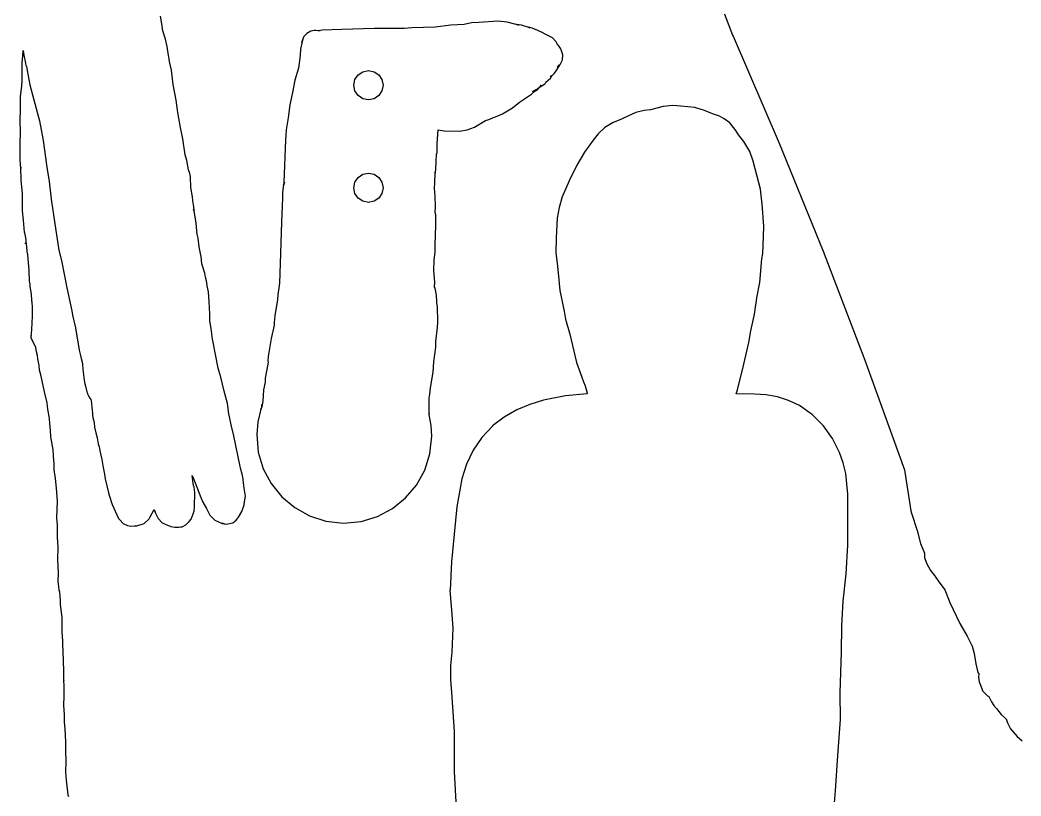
# Model space of a CAD drawing. Extents: x -2300 to 2026, y -6513 to 1502.
# Drawn here: x -1696.6 to -1560, y -3713.9 to -3608 of the extents above; entities that cross this region are included whole.
import ezdxf

# ---------------------------------------------------------------- set-up
doc = ezdxf.new("R2010")
doc.units = 0

msp = doc.modelspace()

# ---------------------------------------------------------------- linework, layer by layer
at = {"layer": 'Layer 1'}
for p, q in [((-1600.780534, -3606.435099), (-1599.376934, -3610.011619)), ((-1677.262034, -3608.474024), (-1677.456994, -3607.427943)), ((-1677.139564, -3609.434564), (-1677.262034, -3608.474024)), ((-1637.84284, -3608.638791), (-1639.96521, -3608.928773)), ((-1636.01235, -3608.560263), (-1637.84284, -3608.638791)), ((-1635.013075, -3608.345422), (-1636.01235, -3608.560263)), ((-1633.997075, -3608.284885), (-1635.013075, -3608.345422)), ((-1631.420045, -3608.098831), (-1633.997075, -3608.284885)), ((-1630.130578, -3608.224164), (-1631.420045, -3608.098831)), ((-1628.906515, -3608.55095), (-1630.130578, -3608.224164)), ((-1628.85, -3608.57), (-1628.906515, -3608.55095)), ((-1628.842126, -3608.569835), (-1628.85, -3608.57)), ((-1628.85, -3608.57), (-1628.85, -3608.57)), ((-1628.85, -3608.57), (-1628.85, -3608.57)), ((-1628.847989, -3608.570745), (-1628.84, -3608.57)), ((-1628.184839, -3608.665359), (-1628.847989, -3608.570745)), ((-1628.76, -3608.62), (-1628.842126, -3608.569835)), ((-1628.84, -3608.57), (-1628.608041, -3608.653899)), ((-1628.759779, -3608.620165), (-1628.76, -3608.62)), ((-1628.608041, -3608.653899), (-1628.759779, -3608.620165)), ((-1627.066189, -3608.99958), (-1628.184839, -3608.665359)), ((-1676.774207, -3610.553004), (-1677.139564, -3609.434564)), ((-1657.48, -3609.77), (-1657.878884, -3610.213917)), ((-1656.947722, -3609.46064), (-1657.480803, -3609.772424)), ((-1657.480803, -3609.772424), (-1657.48, -3609.77)), ((-1656.71182, -3609.430795), (-1656.947722, -3609.46064)), ((-1656.481951, -3609.40095), (-1656.71182, -3609.430795)), ((-1656.254622, -3609.3946), (-1656.481951, -3609.40095)), ((-1655.916168, -3609.4073), (-1656.254622, -3609.3946)), ((-1655.67, -3609.42), (-1655.916168, -3609.4073)), ((-1655.393115, -3609.358244), (-1655.705746, -3609.403831)), ((-1655.705746, -3609.403831), (-1655.662777, -3609.41497)), ((-1655.67494, -3609.4144), (-1655.66, -3609.42)), ((-1655.67, -3609.42), (-1655.67494, -3609.4144)), ((-1655.668467, -3609.424233), (-1655.67, -3609.42)), ((-1655.66, -3609.42), (-1655.67, -3609.42)), ((-1655.66, -3609.42), (-1655.668467, -3609.424233)), ((-1655.662777, -3609.41497), (-1655.643727, -3609.41497)), ((-1655.643727, -3609.41497), (-1655.66, -3609.42)), ((-1655.66, -3609.42), (-1655.66, -3609.42)), ((-1652.695005, -3609.224894), (-1655.393115, -3609.358244)), ((-1648.231395, -3609.088369), (-1652.695005, -3609.224894)), ((-1644.170585, -3609.094718), (-1648.231395, -3609.088369)), ((-1643.17893, -3609.038839), (-1644.170585, -3609.094718)), ((-1639.96521, -3608.928773), (-1643.17893, -3609.038839)), ((-1626.736837, -3609.068372), (-1627.26124, -3608.926026)), ((-1627.26124, -3608.926026), (-1627.066189, -3608.99958)), ((-1626.730487, -3609.072605), (-1626.736837, -3609.068372)), ((-1626.195184, -3609.289563), (-1626.730487, -3609.072605)), ((-1626.071783, -3609.332954), (-1626.195184, -3609.289563)), ((-1625.866044, -3609.434342), (-1626.071783, -3609.332954)), ((-1625.552355, -3609.565998), (-1625.866044, -3609.434342)), ((-1624.793744, -3609.957157), (-1625.552355, -3609.565998)), ((-1623.978195, -3610.381547), (-1624.793744, -3609.957157)), ((-1599.376934, -3610.011619), (-1599.328103, -3610.132692)), ((-1676.553566, -3611.552914), (-1676.774207, -3610.553004)), ((-1658.081132, -3610.691806), (-1658.363256, -3611.939418)), ((-1658.179054, -3611.073228), (-1658.081132, -3610.691806)), ((-1658.174265, -3611.085716), (-1658.179054, -3611.073228)), ((-1658.081132, -3610.691806), (-1658.174265, -3611.085716)), ((-1658.072665, -3610.661326), (-1658.081132, -3610.691806)), ((-1657.878884, -3610.213917), (-1658.072665, -3610.661326)), ((-1658.059797, -3610.586009), (-1658.05, -3610.59)), ((-1658.052117, -3610.59), (-1658.059797, -3610.586009)), ((-1658.053447, -3610.566959), (-1658.049214, -3610.556376)), ((-1658.05133, -3610.560609), (-1658.053447, -3610.566959)), ((-1658.053447, -3610.566959), (-1658.053447, -3610.566959)), ((-1658.045767, -3610.57095), (-1658.052117, -3610.59)), ((-1658.049214, -3610.556376), (-1658.05133, -3610.560609)), ((-1658.05, -3610.59), (-1658.045767, -3610.57095)), ((-1623.456015, -3610.910739), (-1623.978195, -3610.381547)), ((-1623.295149, -3611.277529), (-1623.456015, -3610.910739)), ((-1623.278216, -3611.326213), (-1623.295149, -3611.277529)), ((-1623.15418, -3611.446651), (-1623.278216, -3611.326213)), ((-1599.328103, -3610.132692), (-1593.052055, -3624.756488)), ((-1696.236029, -3612.891197), (-1696.200384, -3612.102106)), ((-1696.200384, -3612.102106), (-1696.110469, -3612.739856)), ((-1696.110469, -3612.739856), (-1695.893935, -3613.843696)), ((-1676.345308, -3612.789044), (-1676.553566, -3611.552914)), ((-1658.363256, -3611.939418), (-1658.382968, -3612.779676)), ((-1622.81652, -3611.898298), (-1623.15418, -3611.446651)), ((-1622.557917, -3612.700141), (-1622.81652, -3611.898298)), ((-1622.610092, -3613.367895), (-1622.557917, -3612.700141)), ((-1696.340338, -3616.190226), (-1696.325945, -3613.770246)), ((-1696.325945, -3613.770246), (-1696.236029, -3612.891197)), ((-1695.893935, -3613.843696), (-1695.871202, -3613.949529)), ((-1695.871202, -3613.949529), (-1695.823132, -3614.125847)), ((-1695.823132, -3614.125847), (-1695.74253, -3614.313383)), ((-1676.337053, -3612.966632), (-1676.345308, -3612.789044)), ((-1676.213546, -3613.592105), (-1676.337053, -3612.966632)), ((-1675.964987, -3614.815745), (-1676.213546, -3613.592105)), ((-1658.382968, -3612.779676), (-1658.639296, -3614.526346)), ((-1623.57476, -3615.016402), (-1622.941244, -3614.101793)), ((-1622.988635, -3614.065372), (-1623.347197, -3614.432189)), ((-1623.300631, -3614.382236), (-1622.988635, -3614.065372)), ((-1622.941244, -3614.101793), (-1622.892773, -3613.982837)), ((-1622.892773, -3613.982837), (-1622.854038, -3613.942621)), ((-1622.854038, -3613.942621), (-1622.610092, -3613.367895)), ((-1695.74253, -3614.313383), (-1695.547713, -3615.321123)), ((-1695.547713, -3615.321123), (-1695.284146, -3616.796433)), ((-1675.722629, -3616.741055), (-1675.964987, -3614.815745)), ((-1658.639296, -3614.526346), (-1659.101363, -3616.146436)), ((-1650.920654, -3616.073066), (-1650.492127, -3615.437045)), ((-1650.492127, -3615.437045), (-1649.85647, -3615.008152)), ((-1649.85647, -3615.008152), (-1649.07796, -3614.85086)), ((-1649.07796, -3614.85086), (-1648.299258, -3615.008151)), ((-1648.299258, -3615.008151), (-1647.663393, -3615.437043)), ((-1647.663393, -3615.437043), (-1647.234695, -3616.073063)), ((-1624.034287, -3615.568215), (-1623.912367, -3615.446719)), ((-1623.912367, -3615.446719), (-1623.744939, -3615.250928)), ((-1623.744939, -3615.250928), (-1623.57476, -3615.016402)), ((-1623.347197, -3614.432189), (-1623.300631, -3614.382236)), ((-1623.347197, -3614.432189), (-1623.347197, -3614.432189)), ((-1696.374437, -3616.961325), (-1696.340338, -3616.190226)), ((-1695.284146, -3616.796433), (-1695.086746, -3617.485829)), ((-1675.320591, -3618.904915), (-1675.722629, -3616.741055)), ((-1659.101363, -3616.146436), (-1659.426905, -3617.865166)), ((-1651.07778, -3616.85174), (-1650.920654, -3616.073066)), ((-1650.920595, -3617.630097), (-1651.07778, -3616.85174)), ((-1647.0775, -3616.85174), (-1647.234725, -3617.630183)), ((-1647.234695, -3616.073063), (-1647.0775, -3616.85174)), ((-1625.589374, -3616.996522), (-1625.500475, -3616.830999)), ((-1625.556165, -3617.007967), (-1624.983106, -3616.63607)), ((-1625.500475, -3616.830999), (-1625.553815, -3616.984669)), ((-1624.983106, -3616.63607), (-1624.850259, -3616.454037)), ((-1624.850259, -3616.454037), (-1624.256536, -3615.876189)), ((-1624.284031, -3615.665779), (-1624.28, -3615.67)), ((-1624.280635, -3615.672328), (-1624.284031, -3615.665779)), ((-1624.274285, -3615.668095), (-1624.280635, -3615.672328)), ((-1624.28, -3615.67), (-1624.27365, -3615.667883)), ((-1624.253118, -3615.657511), (-1624.274285, -3615.668095)), ((-1624.27365, -3615.667883), (-1624.086114, -3615.540248)), ((-1624.256536, -3615.876189), (-1624.034287, -3615.568215)), ((-1624.086114, -3615.540248), (-1624.253118, -3615.657511)), ((-1696.546521, -3618.412935), (-1696.374437, -3616.961325)), ((-1695.086746, -3617.485829), (-1694.246495, -3620.701669)), ((-1659.426905, -3617.865166), (-1659.816582, -3619.531186)), ((-1650.491968, -3618.265618), (-1650.920595, -3617.630097)), ((-1647.234725, -3617.630183), (-1647.663472, -3618.265695)), ((-1628.461399, -3619.18318), (-1626.835169, -3618.06495)), ((-1626.835169, -3618.06495), (-1626.342622, -3617.624685)), ((-1626.700337, -3617.707235), (-1625.760752, -3617.18696)), ((-1626.190323, -3617.521365), (-1626.700337, -3617.707235)), ((-1626.342622, -3617.624685), (-1626.283144, -3617.601402)), ((-1626.32576, -3617.60104), (-1626.304593, -3617.58199)), ((-1626.325337, -3617.60104), (-1626.32576, -3617.60104)), ((-1626.238554, -3617.54008), (-1626.325337, -3617.60104)), ((-1626.304593, -3617.58199), (-1626.238554, -3617.54008)), ((-1626.283144, -3617.601402), (-1625.951463, -3617.389524)), ((-1625.76181, -3617.188018), (-1626.190323, -3617.521365)), ((-1625.951463, -3617.389524), (-1625.76181, -3617.188018)), ((-1625.827521, -3617.178993), (-1625.629613, -3617.0503)), ((-1625.64189, -3617.06427), (-1625.827521, -3617.178993)), ((-1625.760752, -3617.18696), (-1625.76, -3617.19)), ((-1625.76, -3617.19), (-1625.730155, -3617.158038)), ((-1625.74033, -3617.16582), (-1625.648255, -3617.077343)), ((-1625.731863, -3617.157353), (-1625.74033, -3617.16582)), ((-1625.676407, -3617.098933), (-1625.731863, -3617.157353)), ((-1625.730155, -3617.158038), (-1625.675757, -3617.095385)), ((-1625.66794, -3617.08835), (-1625.676407, -3617.098933)), ((-1625.675757, -3617.095385), (-1625.665174, -3617.089035)), ((-1625.667305, -3617.087927), (-1625.66794, -3617.08835)), ((-1625.648255, -3617.077343), (-1625.667305, -3617.087927)), ((-1625.665174, -3617.089035), (-1625.64189, -3617.06427)), ((-1625.629613, -3617.0503), (-1625.623263, -3617.04395)), ((-1625.623263, -3617.04395), (-1625.596805, -3617.03125)), ((-1625.553815, -3616.984669), (-1625.610541, -3617.017689)), ((-1625.610541, -3617.017689), (-1625.589374, -3616.996522)), ((-1625.596805, -3617.03125), (-1625.554049, -3617.003734)), ((-1625.554049, -3617.003734), (-1625.556165, -3617.007967)), ((-1696.546521, -3620.295495), (-1696.546521, -3618.412935)), ((-1675.09631, -3620.595065), (-1675.320591, -3618.904915)), ((-1659.816582, -3619.531186), (-1660.030365, -3621.283996)), ((-1649.856292, -3618.694051), (-1650.491968, -3618.265618)), ((-1649.07796, -3618.85114), (-1649.856292, -3618.694051)), ((-1648.299347, -3618.694079), (-1649.07796, -3618.85114)), ((-1649.07796, -3618.85114), (-1649.07796, -3618.85114)), ((-1647.663472, -3618.265695), (-1648.299347, -3618.694079)), ((-1629.415113, -3619.945501), (-1628.461399, -3619.18318)), ((-1696.611122, -3621.509825), (-1696.546521, -3620.295495)), ((-1694.246495, -3620.701669), (-1693.946776, -3621.732059)), ((-1674.942831, -3621.337801), (-1675.09631, -3620.595065)), ((-1631.727829, -3621.175809), (-1630.769829, -3620.76814)), ((-1630.769829, -3620.76814), (-1629.415113, -3619.945501)), ((-1612.609546, -3620.597221), (-1614.853336, -3621.626131)), ((-1611.447301, -3620.31388), (-1612.609546, -3620.597221)), ((-1610.606046, -3620.215164), (-1611.447301, -3620.31388)), ((-1608.878516, -3619.74336), (-1610.606046, -3620.215164)), ((-1607.532346, -3619.622075), (-1608.878516, -3619.74336)), ((-1606.467816, -3619.704201), (-1607.532346, -3619.622075)), ((-1604.536686, -3619.905707), (-1606.467816, -3619.704201)), ((-1603.204591, -3620.289273), (-1604.536686, -3619.905707)), ((-1602.150786, -3620.754276), (-1603.204591, -3620.289273)), ((-1601.195757, -3621.092064), (-1602.150786, -3620.754276)), ((-1696.571837, -3623.377985), (-1696.611122, -3621.509825)), ((-1693.946776, -3621.732059), (-1693.447054, -3624.390799)), ((-1674.734065, -3622.633201), (-1674.942831, -3621.337801)), ((-1660.030365, -3621.283996), (-1660.309552, -3622.962926)), ((-1634.592731, -3622.580425), (-1633.092651, -3621.660525)), ((-1633.092651, -3621.660525), (-1632.652809, -3621.54432)), ((-1632.652809, -3621.54432), (-1632.115363, -3621.323817)), ((-1632.115363, -3621.323817), (-1632.062261, -3621.266826)), ((-1632.062261, -3621.266826), (-1631.727829, -3621.175809)), ((-1615.695898, -3621.961304), (-1616.807226, -3622.619691)), ((-1614.853336, -3621.626131), (-1615.695898, -3621.961304)), ((-1600.514394, -3621.437896), (-1601.195757, -3621.092064)), ((-1599.779876, -3621.998656), (-1600.514394, -3621.437896)), ((-1598.941027, -3623.017982), (-1599.779876, -3621.998656)), ((-1696.622488, -3624.729265), (-1696.571837, -3623.377985)), ((-1674.415211, -3624.177941), (-1674.734065, -3622.633201)), ((-1660.36014, -3623.684919), (-1660.399933, -3624.341084)), ((-1660.309552, -3622.962926), (-1660.36014, -3623.684919)), ((-1639.69579, -3624.822387), (-1639.569214, -3622.958037)), ((-1639.569214, -3622.958037), (-1639.567097, -3622.943221)), ((-1639.567097, -3622.943221), (-1638.722761, -3623.069797)), ((-1638.722761, -3623.069797), (-1636.656715, -3623.131656)), ((-1636.656715, -3623.131656), (-1635.622769, -3622.957699)), ((-1635.622769, -3622.957699), (-1634.592731, -3622.580425)), ((-1617.726037, -3623.478235), (-1618.432436, -3624.331861)), ((-1616.807226, -3622.619691), (-1617.726037, -3623.478235)), ((-1598.588746, -3623.624246), (-1598.941027, -3623.017982)), ((-1597.846639, -3624.53105), (-1598.588746, -3623.624246)), ((-1696.61, -3625.12), (-1696.622488, -3624.729265)), ((-1693.447054, -3624.390799), (-1692.963376, -3628.024679)), ((-1674.096379, -3626.340111), (-1674.415211, -3624.177941)), ((-1660.399933, -3624.341084), (-1660.642291, -3630.106234)), ((-1639.71865, -3624.968225), (-1639.69579, -3624.822387)), ((-1639.691133, -3625.076598), (-1639.71865, -3624.968225)), ((-1618.432436, -3624.331861), (-1619.605643, -3625.994443)), ((-1597.016746, -3625.916166), (-1597.846639, -3624.53105)), ((-1593.052055, -3624.756488), (-1587.046152, -3639.519305)), ((-1696.61, -3625.18), (-1696.61, -3625.12)), ((-1696.609025, -3625.798962), (-1696.61, -3625.18)), ((-1696.604369, -3627.054142), (-1696.609025, -3625.798962)), ((-1673.854, -3627.129202), (-1674.096379, -3626.340111)), ((-1639.844803, -3627.273908), (-1639.77707, -3626.257908)), ((-1639.77707, -3626.257908), (-1639.70251, -3626.020472)), ((-1639.70251, -3626.020472), (-1639.691133, -3625.076598)), ((-1619.605643, -3625.994443), (-1620.630736, -3627.759581)), ((-1596.579476, -3627.217224), (-1597.016746, -3625.916166)), ((-1696.492758, -3628.202432), (-1696.604369, -3627.054142)), ((-1673.630777, -3628.421632), (-1673.854, -3627.129202)), ((-1639.890734, -3628.406748), (-1639.844803, -3627.273908)), ((-1620.630736, -3627.759581), (-1621.16405, -3628.821511)), ((-1596.326355, -3628.269046), (-1596.579476, -3627.217224)), ((-1696.454996, -3629.834804), (-1696.495298, -3628.037544)), ((-1696.495298, -3628.037544), (-1696.492758, -3628.202432)), ((-1692.963376, -3628.024679), (-1692.661075, -3630.006929)), ((-1673.442669, -3628.885181), (-1673.630777, -3628.421632)), ((-1673.372904, -3629.332008), (-1673.442669, -3628.885181)), ((-1650.492127, -3629.437445), (-1649.85647, -3629.008696)), ((-1649.85647, -3629.008696), (-1649.07796, -3628.85147)), ((-1649.07796, -3628.85147), (-1648.299258, -3629.008665)), ((-1648.299258, -3629.008665), (-1647.663393, -3629.437362)), ((-1640.039959, -3630.176062), (-1639.988947, -3628.850612)), ((-1639.988947, -3628.850612), (-1639.890734, -3628.406748)), ((-1639.988947, -3628.850612), (-1639.984714, -3628.729751)), ((-1639.984714, -3628.729751), (-1639.988947, -3628.850612)), ((-1621.16405, -3628.821511), (-1621.519585, -3629.482967)), ((-1595.595642, -3631.024936), (-1596.326355, -3628.269046)), ((-1696.287547, -3631.686884), (-1696.454996, -3629.834804)), ((-1692.661075, -3630.006929), (-1692.384597, -3632.425429)), ((-1673.368671, -3629.494779), (-1673.372904, -3629.332008)), ((-1673.320601, -3630.697469), (-1673.368671, -3629.494779)), ((-1660.549672, -3630.097343), (-1660.66376, -3630.52004)), ((-1660.66376, -3630.52004), (-1660.640053, -3630.37653)), ((-1660.66376, -3630.52004), (-1660.66376, -3630.52004)), ((-1660.642291, -3630.106234), (-1660.659224, -3630.544383)), ((-1660.640053, -3630.37653), (-1660.549672, -3630.097343)), ((-1651.07778, -3630.85193), (-1650.920654, -3630.073321)), ((-1650.920654, -3630.073321), (-1650.492127, -3629.437445)), ((-1647.663393, -3629.437362), (-1647.234695, -3630.073228)), ((-1647.234695, -3630.073228), (-1647.0775, -3630.85193)), ((-1640.077847, -3630.884085), (-1640.039959, -3630.176062)), ((-1621.519585, -3629.482967), (-1622.629762, -3632.107518)), ((-1696.274636, -3634.015424), (-1696.287547, -3631.686884)), ((-1673.293741, -3630.831665), (-1673.320601, -3630.697469)), ((-1673.064295, -3632.098905), (-1673.293741, -3630.831665)), ((-1660.793632, -3631.540271), (-1660.804216, -3632.244484)), ((-1660.707908, -3630.722182), (-1660.793632, -3631.540271)), ((-1660.659224, -3630.544383), (-1660.707908, -3630.722182)), ((-1650.920595, -3631.630351), (-1651.07778, -3630.85193)), ((-1650.491968, -3632.266017), (-1650.920595, -3631.630351)), ((-1647.234725, -3631.630439), (-1647.663472, -3632.266095)), ((-1647.0775, -3630.85193), (-1647.234725, -3631.630439)), ((-1639.986831, -3631.988985), (-1640.077847, -3630.884085)), ((-1595.339844, -3633.098626), (-1595.595642, -3631.024936)), ((-1692.384597, -3632.425429), (-1691.861126, -3635.779279)), ((-1673.047785, -3632.612407), (-1673.064295, -3632.098905)), ((-1673.034873, -3632.653893), (-1673.047785, -3632.612407)), ((-1672.922732, -3633.450604), (-1673.034873, -3632.653893)), ((-1660.804216, -3632.244484), (-1660.960849, -3635.545624)), ((-1649.856292, -3632.694595), (-1650.491968, -3632.266017)), ((-1649.07796, -3632.85175), (-1649.856292, -3632.694595)), ((-1648.299347, -3632.694624), (-1649.07796, -3632.85175)), ((-1649.07796, -3632.85175), (-1649.07796, -3632.85175)), ((-1647.663472, -3632.266095), (-1648.299347, -3632.694624)), ((-1639.935607, -3633.440595), (-1639.986831, -3631.988985)), ((-1622.629762, -3632.107518), (-1623.033352, -3633.522208)), ((-1595.119182, -3636.100046), (-1595.339844, -3633.098626)), ((-1696.138217, -3635.270184), (-1696.274636, -3634.015424)), ((-1672.865286, -3634.053852), (-1672.941782, -3633.752016)), ((-1672.941782, -3633.752016), (-1672.860066, -3633.940637)), ((-1672.860066, -3633.940637), (-1672.922732, -3633.450604)), ((-1672.60536, -3635.644942), (-1672.865286, -3634.053852)), ((-1639.950424, -3634.236247), (-1639.935607, -3633.440595)), ((-1639.901952, -3634.541258), (-1639.950424, -3634.236247)), ((-1639.86118, -3635.483645), (-1639.901952, -3634.541258)), ((-1623.033352, -3633.522208), (-1623.306555, -3635.007027)), ((-1695.988357, -3636.898534), (-1696.138217, -3635.270184)), ((-1691.861126, -3635.779279), (-1691.306117, -3639.388819)), ((-1672.516482, -3636.768892), (-1672.60536, -3635.644942)), ((-1660.960849, -3635.545624), (-1661.130817, -3641.175724)), ((-1639.993815, -3638.622178), (-1639.897719, -3635.982488)), ((-1639.897719, -3635.982488), (-1639.86118, -3635.483645)), ((-1623.306555, -3635.007027), (-1623.4714, -3637.683327)), ((-1695.971212, -3637.035905), (-1695.988357, -3636.898534)), ((-1695.885424, -3637.475747), (-1695.971212, -3637.035905)), ((-1672.449807, -3637.192647), (-1672.516482, -3636.768892)), ((-1672.397631, -3637.384205), (-1672.449807, -3637.192647)), ((-1595.165706, -3637.497886), (-1595.119182, -3636.100046)), ((-1695.805859, -3637.967659), (-1695.885424, -3637.475747)), ((-1695.86529, -3638.507125), (-1695.854495, -3638.369542)), ((-1695.861056, -3638.494425), (-1695.86529, -3638.507125)), ((-1695.854283, -3638.36933), (-1695.861056, -3638.494425)), ((-1695.854495, -3638.369542), (-1695.854283, -3638.36933)), ((-1695.782596, -3638.183135), (-1695.805859, -3637.967659)), ((-1695.78683, -3638.234781), (-1695.782596, -3638.183135)), ((-1695.75635, -3638.477774), (-1695.78683, -3638.234781)), ((-1695.679854, -3638.940264), (-1695.75635, -3638.477774)), ((-1672.322172, -3637.745096), (-1672.397631, -3637.384205)), ((-1672.160417, -3638.934656), (-1672.322172, -3637.745096)), ((-1639.976882, -3639.630768), (-1639.993815, -3638.622178)), ((-1623.4714, -3637.683327), (-1623.516866, -3639.720397)), ((-1595.275264, -3639.826426), (-1595.165706, -3637.497886)), ((-1695.649882, -3639.436832), (-1695.679854, -3638.940264)), ((-1695.627953, -3639.544226), (-1695.649882, -3639.436832)), ((-1695.57237, -3639.950545), (-1695.627953, -3639.544226)), ((-1695.481417, -3641.083805), (-1695.57237, -3639.950545)), ((-1691.306117, -3639.388819), (-1690.946454, -3640.790259)), ((-1672.001773, -3639.804392), (-1672.160417, -3638.934656)), ((-1671.904111, -3640.233651), (-1672.001773, -3639.804392)), ((-1640.121027, -3640.673648), (-1639.976882, -3639.630768)), ((-1623.516866, -3639.720397), (-1623.335997, -3641.160787)), ((-1595.376017, -3640.539529), (-1595.275264, -3639.826426)), ((-1587.046152, -3639.519305), (-1581.3367, -3654.389391)), ((-1695.376007, -3642.079694), (-1695.481417, -3641.083805)), ((-1690.946454, -3640.790259), (-1690.230219, -3644.505839)), ((-1671.794045, -3641.254941), (-1671.904111, -3640.233651)), ((-1671.420941, -3642.490011), (-1671.794045, -3641.254941)), ((-1661.130817, -3641.175724), (-1661.218023, -3643.877854)), ((-1640.156164, -3642.142818), (-1640.121027, -3640.673648)), ((-1623.335997, -3641.160787), (-1623.187175, -3642.450467)), ((-1595.689706, -3643.764679), (-1595.376017, -3640.539529)), ((-1695.331557, -3643.622104), (-1695.376007, -3642.079694)), ((-1671.306726, -3643.048598), (-1671.420941, -3642.490011)), ((-1640.033609, -3643.718888), (-1640.156164, -3642.142818)), ((-1623.187175, -3642.450467), (-1622.939653, -3644.879967)), ((-1695.256627, -3643.989556), (-1695.331557, -3643.622104)), ((-1695.220983, -3644.33944), (-1695.256627, -3643.989556)), ((-1671.229743, -3643.384512), (-1671.306726, -3643.048598)), ((-1671.129477, -3643.837689), (-1671.229743, -3643.384512)), ((-1671.071099, -3644.230964), (-1671.129477, -3643.837689)), ((-1661.218023, -3643.877854), (-1661.343753, -3644.841146)), ((-1640.063665, -3644.422254), (-1640.033609, -3643.718888)), ((-1596.064863, -3645.888109), (-1595.689706, -3643.764679)), ((-1695.05872, -3645.37766), (-1695.220983, -3644.33944)), ((-1695.006015, -3646.247396), (-1695.05872, -3645.37766)), ((-1690.230219, -3644.505839), (-1689.568763, -3647.665799)), ((-1670.888664, -3645.045878), (-1671.071099, -3644.230964)), ((-1670.819428, -3646.406048), (-1670.888664, -3645.045878)), ((-1661.459534, -3645.412221), (-1661.483241, -3646.111354)), ((-1661.343753, -3644.841146), (-1661.459534, -3645.412221)), ((-1639.965638, -3644.567274), (-1640.063665, -3644.422254)), ((-1639.803316, -3645.501754), (-1639.965638, -3644.567274)), ((-1639.765005, -3646.384825), (-1639.803316, -3645.501754)), ((-1622.939653, -3644.879967), (-1622.389808, -3647.676497)), ((-1694.99522, -3646.371856), (-1695.006015, -3646.247396)), ((-1694.986965, -3646.397256), (-1694.99522, -3646.371856)), ((-1694.955448, -3646.6303), (-1694.986965, -3646.397256)), ((-1694.932186, -3647.023999), (-1694.955448, -3646.6303)), ((-1670.731058, -3648.045188), (-1670.819428, -3646.406048)), ((-1661.483241, -3646.111354), (-1661.861488, -3648.316494)), ((-1639.687958, -3646.945105), (-1639.765005, -3646.384825)), ((-1596.241541, -3647.110692), (-1596.126818, -3646.324141)), ((-1596.126818, -3646.324141), (-1596.12068, -3646.220848)), ((-1596.12068, -3646.220848), (-1596.064863, -3645.888109)), ((-1694.930069, -3647.110359), (-1694.932186, -3647.023999)), ((-1694.925412, -3647.248365), (-1694.930069, -3647.110359)), ((-1694.912924, -3647.661114), (-1694.925412, -3647.248365)), ((-1694.902129, -3648.090161), (-1694.912924, -3647.661114)), ((-1694.897472, -3648.399617), (-1694.902129, -3648.090161)), ((-1689.568763, -3647.665799), (-1689.463332, -3648.261639)), ((-1689.463332, -3648.261639), (-1689.058711, -3649.969999)), ((-1670.728941, -3648.071011), (-1670.731058, -3648.045188)), ((-1670.720686, -3649.042558), (-1670.728941, -3648.071011)), ((-1639.673142, -3647.05877), (-1639.687958, -3646.945105)), ((-1639.588899, -3649.1621), (-1639.673142, -3647.05877)), ((-1622.389808, -3647.676497), (-1622.2017, -3648.787527)), ((-1596.427066, -3648.35042), (-1596.366085, -3647.810883)), ((-1596.366085, -3647.810883), (-1596.241541, -3647.110692)), ((-1695.022524, -3650.179307), (-1694.897472, -3648.399617)), ((-1670.690714, -3649.288514), (-1670.720686, -3649.042558)), ((-1670.544474, -3650.061095), (-1670.690714, -3649.288514)), ((-1661.962876, -3649.624802), (-1662.336466, -3651.411262)), ((-1661.923082, -3649.231103), (-1661.962876, -3649.624802)), ((-1661.861488, -3648.316494), (-1661.923082, -3649.231103)), ((-1639.642239, -3649.920711), (-1639.588899, -3649.1621)), ((-1622.2017, -3648.787527), (-1621.58935, -3650.846827)), ((-1596.875099, -3650.35955), (-1596.427066, -3648.35042)), ((-1695.083992, -3651.354054), (-1695.102619, -3651.017505)), ((-1695.102619, -3651.017505), (-1695.092237, -3651.108178)), ((-1695.092237, -3651.108178), (-1695.057661, -3650.764352)), ((-1695.057661, -3650.764352), (-1695.022524, -3650.179307)), ((-1689.058711, -3649.969999), (-1688.533165, -3653.027729)), ((-1670.372898, -3651.523915), (-1670.544474, -3650.061095)), ((-1639.869992, -3651.839461), (-1639.642239, -3649.920711)), ((-1621.58935, -3650.846827), (-1620.701538, -3654.701897)), ((-1597.168616, -3651.95847), (-1596.875099, -3650.35955)), ((-1694.485062, -3652.653684), (-1695.083992, -3651.354054)), ((-1670.182737, -3652.402541), (-1670.372898, -3651.523915)), ((-1662.336466, -3651.411262), (-1662.746675, -3653.870612)), ((-1639.893275, -3652.602517), (-1639.882692, -3651.925186)), ((-1639.882692, -3651.925186), (-1639.869992, -3651.839461)), ((-1597.838856, -3654.91333), (-1597.168616, -3651.95847)), ((-1694.352771, -3653.264975), (-1694.485062, -3652.653684)), ((-1694.24116, -3653.729582), (-1694.352771, -3653.264975)), ((-1694.192583, -3654.217895), (-1694.24116, -3653.729582)), ((-1688.533165, -3653.027729), (-1688.42257, -3653.564091)), ((-1688.42257, -3653.564091), (-1688.291316, -3654.172419)), ((-1670.173847, -3652.445933), (-1670.182737, -3652.402541)), ((-1669.955238, -3653.590413), (-1670.173847, -3652.445933)), ((-1669.952698, -3653.600996), (-1669.955238, -3653.590413)), ((-1669.602348, -3655.457306), (-1669.952698, -3653.600996)), ((-1640.172462, -3654.602977), (-1639.893275, -3652.602517)), ((-1694.00293, -3655.088689), (-1694.192583, -3654.217895)), ((-1693.964174, -3655.764539), (-1694.00293, -3655.088689)), ((-1688.291316, -3654.172419), (-1688.086677, -3654.857582)), ((-1688.086677, -3654.857582), (-1688.030353, -3655.663818)), ((-1662.820546, -3654.917089), (-1663.15011, -3656.831189)), ((-1662.779059, -3654.598108), (-1662.820546, -3654.917089)), ((-1662.746675, -3653.870612), (-1662.785409, -3654.540747)), ((-1662.785409, -3654.540747), (-1662.779059, -3654.598108)), ((-1640.251413, -3656.043787), (-1640.172462, -3654.602977)), ((-1620.701538, -3654.701897), (-1619.950695, -3656.681607)), ((-1598.71528, -3658.43185), (-1597.838856, -3654.91333)), ((-1581.3367, -3654.389391), (-1575.950003, -3669.334992)), ((-1693.79156, -3656.374349), (-1693.964174, -3655.764539)), ((-1693.590541, -3657.212546), (-1693.79156, -3656.374349)), ((-1688.030353, -3655.663818), (-1687.862925, -3657.105478)), ((-1669.489678, -3655.778615), (-1669.602348, -3655.457306)), ((-1669.211676, -3656.69534), (-1669.489678, -3655.778615)), ((-1640.61315, -3658.173357), (-1640.251413, -3656.043787)), ((-1693.28824, -3658.684256), (-1693.590541, -3657.212546)), ((-1687.862925, -3657.105478), (-1687.761622, -3657.599506)), ((-1687.761622, -3657.599506), (-1687.720283, -3657.740687)), ((-1687.720283, -3657.740687), (-1687.498605, -3658.690432)), ((-1668.747619, -3658.61155), (-1669.211676, -3656.69534)), ((-1663.179108, -3657.388717), (-1663.380191, -3658.452757)), ((-1663.15011, -3656.831189), (-1663.179108, -3657.388717)), ((-1619.950695, -3656.681607), (-1619.722239, -3657.329226)), ((-1619.722239, -3657.329226), (-1619.512991, -3657.908427)), ((-1692.902733, -3660.187086), (-1693.28824, -3658.684256)), ((-1687.498605, -3658.690432), (-1687.5, -3658.7)), ((-1687.5, -3658.7), (-1687.434892, -3658.901506)), ((-1687.434892, -3658.901506), (-1687.397152, -3658.995062)), ((-1687.397152, -3658.995062), (-1687.285541, -3659.235303)), ((-1668.305258, -3660.29578), (-1668.747619, -3658.61155)), ((-1663.380191, -3658.452757), (-1663.482849, -3659.979297)), ((-1640.788833, -3659.547916), (-1640.721735, -3659.014518)), ((-1640.721735, -3659.014518), (-1640.61315, -3658.173357)), ((-1619.23338, -3658.960619), (-1622.20017, -3659.272959)), ((-1619.512991, -3657.908427), (-1619.248408, -3658.899236)), ((-1619.248408, -3658.899236), (-1619.23338, -3658.960619)), ((-1598.88891, -3658.981335), (-1598.71528, -3658.43185)), ((-1596.39709, -3659.03658), (-1598.88891, -3658.981335)), ((-1594.842291, -3659.134316), (-1596.39709, -3659.03658)), ((-1593.28068, -3659.407131), (-1594.842291, -3659.134316)), ((-1692.88, -3660.65), (-1692.902733, -3660.187086)), ((-1687.285541, -3659.235303), (-1687.073662, -3659.560422)), ((-1687.073662, -3659.560422), (-1686.976508, -3659.762986)), ((-1686.976508, -3659.762986), (-1686.932587, -3659.930414)), ((-1686.932587, -3659.930414), (-1686.797205, -3661.211414)), ((-1668.129046, -3661.71267), (-1668.305258, -3660.29578)), ((-1663.610748, -3660.435358), (-1663.73579, -3661.02662)), ((-1663.609214, -3660.808181), (-1663.610748, -3660.435358)), ((-1663.575559, -3660.515659), (-1663.609214, -3660.808181)), ((-1663.590375, -3660.513542), (-1663.605906, -3660.677716)), ((-1663.605906, -3660.677716), (-1663.575559, -3660.515659)), ((-1663.542327, -3660.210225), (-1663.590375, -3660.513542)), ((-1663.482849, -3659.979297), (-1663.542327, -3660.210225)), ((-1640.81, -3659.72), (-1640.788833, -3659.547916)), ((-1640.807297, -3659.72494), (-1640.81, -3659.72)), ((-1640.770679, -3661.84562), (-1640.807297, -3659.72494)), ((-1627.039655, -3660.42462), (-1628.832917, -3661.181471)), ((-1625.20458, -3659.859776), (-1627.039655, -3660.42462)), ((-1622.20017, -3659.272959), (-1625.20458, -3659.859776)), ((-1591.743002, -3659.883026), (-1593.28068, -3659.407131)), ((-1590.26, -3660.59), (-1591.743002, -3659.883026)), ((-1692.886433, -3660.652316), (-1692.88, -3660.65)), ((-1692.843549, -3661.075013), (-1692.886433, -3660.652316)), ((-1692.597551, -3662.347333), (-1692.843549, -3661.075013)), ((-1686.797205, -3661.211414), (-1686.71038, -3661.587121)), ((-1686.73, -3661.650588), (-1686.746087, -3661.794309)), ((-1686.746087, -3661.794309), (-1686.71404, -3662.003223)), ((-1686.719693, -3661.595588), (-1686.73, -3661.59)), ((-1686.73, -3661.59), (-1686.73, -3661.6)), ((-1686.73, -3661.6), (-1686.73, -3661.650588)), ((-1686.71038, -3661.587121), (-1686.719693, -3661.595588)), ((-1668.021054, -3662.131769), (-1668.129046, -3661.71267)), ((-1663.744045, -3661.084617), (-1664.163752, -3662.791992)), ((-1663.71674, -3660.941954), (-1663.760396, -3661.129648)), ((-1663.760396, -3661.129648), (-1663.744045, -3661.084617)), ((-1663.73579, -3661.02662), (-1663.71674, -3660.941954)), ((-1640.793773, -3661.7579), (-1640.80224, -3661.669)), ((-1640.80224, -3661.669), (-1640.78954, -3661.77695)), ((-1640.78954, -3661.77695), (-1640.793773, -3661.7579)), ((-1640.499059, -3663.296937), (-1640.770679, -3661.84562)), ((-1628.832917, -3661.181471), (-1630.545619, -3662.153032)), ((-1590.262122, -3660.592272), (-1590.26, -3660.59)), ((-1588.493337, -3661.843788), (-1590.262122, -3660.592272)), ((-1586.984924, -3663.364462), (-1588.493337, -3661.843788)), ((-1692.575855, -3663.055779), (-1692.597551, -3662.347333)), ((-1692.481812, -3663.931653), (-1692.575855, -3663.055779)), ((-1686.71404, -3662.003223), (-1686.701552, -3662.095086)), ((-1686.701552, -3662.095086), (-1686.688641, -3662.157739)), ((-1686.688641, -3662.157739), (-1686.688641, -3662.209386)), ((-1686.688641, -3662.209386), (-1686.657123, -3662.366866)), ((-1686.657123, -3662.366866), (-1686.634898, -3662.433117)), ((-1686.634898, -3662.433117), (-1686.555312, -3662.667643)), ((-1686.555312, -3662.667643), (-1686.537744, -3662.719925)), ((-1686.537744, -3662.719925), (-1686.511391, -3662.917833)), ((-1686.511391, -3662.917833), (-1686.455067, -3663.515154)), ((-1667.812796, -3663.192219), (-1668.021054, -3662.131769)), ((-1667.466045, -3664.725949), (-1667.812796, -3663.192219)), ((-1664.163752, -3662.791992), (-1664.328031, -3664.541757)), ((-1640.41, -3664.77), (-1640.499059, -3663.296937)), ((-1630.545619, -3662.153032), (-1632.13901, -3663.362006)), ((-1692.428578, -3664.86637), (-1692.481812, -3663.931653)), ((-1686.455067, -3663.515154), (-1686.45, -3663.52)), ((-1686.45, -3663.52), (-1686.25931, -3664.286019)), ((-1686.25931, -3664.286019), (-1686.09601, -3665.006742)), ((-1664.328031, -3664.541757), (-1664.107397, -3666.947878)), ((-1632.160198, -3663.381056), (-1633.616291, -3664.93854)), ((-1632.13901, -3663.362006), (-1632.160198, -3663.381056)), ((-1585.748405, -3665.098654), (-1586.984924, -3663.364462)), ((-1692.10456, -3666.60902), (-1692.428578, -3664.86637)), ((-1686.09601, -3665.006742), (-1685.94977, -3665.78398)), ((-1685.94977, -3665.78398), (-1685.820061, -3666.194824)), ((-1666.591674, -3668.916939), (-1667.466045, -3664.725949)), ((-1640.682833, -3667.177343), (-1640.4159, -3664.7754)), ((-1640.4159, -3664.7754), (-1640.41, -3664.77)), ((-1633.616291, -3664.93854), (-1634.79656, -3666.687755)), ((-1584.795302, -3666.990722), (-1585.748405, -3665.098654)), ((-1692.085934, -3666.865348), (-1692.10456, -3666.60902)), ((-1692.070482, -3667.133105), (-1692.085934, -3666.865348)), ((-1692.049294, -3667.536117), (-1692.070482, -3667.133105)), ((-1685.820061, -3666.194824), (-1685.821048, -3666.203026)), ((-1685.821048, -3666.203026), (-1685.791126, -3666.374105)), ((-1685.791126, -3666.374105), (-1685.727563, -3666.749812)), ((-1685.727563, -3666.749812), (-1685.4666, -3667.948692)), ((-1664.107397, -3666.947878), (-1663.430249, -3669.196289)), ((-1641.403297, -3669.412732), (-1640.682833, -3667.177343)), ((-1634.79656, -3666.687755), (-1635.701478, -3668.581035)), ((-1584.28929, -3668.410376), (-1584.795302, -3666.990722)), ((-1691.976439, -3668.517824), (-1692.049294, -3667.536117)), ((-1691.957812, -3669.372743), (-1691.976439, -3668.517824)), ((-1685.4666, -3667.948692), (-1685.266089, -3669.038562)), ((-1635.701478, -3668.581035), (-1636.331518, -3670.570716)), ((-1583.956409, -3669.842971), (-1584.28929, -3668.410376)), ((-1691.764032, -3670.537963), (-1691.957812, -3669.372743)), ((-1685.266089, -3669.038562), (-1685.077473, -3669.950631)), ((-1685.077473, -3669.950631), (-1685.019074, -3670.579491)), ((-1666.553447, -3669.09876), (-1666.591674, -3668.916939)), ((-1666.545192, -3669.120562), (-1666.553447, -3669.09876)), ((-1666.32144, -3669.951986), (-1666.545192, -3669.120562)), ((-1666.183455, -3670.572591), (-1666.32144, -3669.951986)), ((-1663.430249, -3669.196289), (-1662.344918, -3671.237722)), ((-1642.528001, -3671.433219), (-1641.403297, -3669.412732)), ((-1583.680122, -3672.672682), (-1583.956409, -3669.842971)), ((-1575.950003, -3669.334992), (-1575.059291, -3674.936942)), ((-1691.661183, -3671.851143), (-1691.764032, -3670.537963)), ((-1685.019074, -3670.579491), (-1684.745707, -3671.698991)), ((-1673.020825, -3670.849149), (-1673.132966, -3670.14536)), ((-1673.132966, -3670.14536), (-1673.041484, -3670.321043)), ((-1673.041484, -3670.321043), (-1672.408984, -3671.958063)), ((-1672.931417, -3671.505949), (-1673.020825, -3670.849149)), ((-1672.875601, -3671.734337), (-1672.931417, -3671.505949)), ((-1666.147282, -3671.226851), (-1666.183455, -3670.572591)), ((-1666.145165, -3671.118266), (-1666.15178, -3671.231931)), ((-1666.15178, -3671.231931), (-1666.147282, -3671.226851)), ((-1666.099191, -3671.482543), (-1666.145165, -3671.118266)), ((-1666.013403, -3671.836025), (-1666.099191, -3671.482543)), ((-1662.344918, -3671.237722), (-1660.899731, -3673.02291)), ((-1644.007657, -3673.190459), (-1642.528001, -3671.433219)), ((-1636.331518, -3670.570716), (-1637.010443, -3674.414966)), ((-1691.494263, -3673.637603), (-1691.661183, -3671.851143)), ((-1684.745707, -3671.698991), (-1684.563293, -3672.481732)), ((-1684.563293, -3672.481732), (-1684.455148, -3672.799919)), ((-1684.455148, -3672.799919), (-1684.444951, -3672.799019)), ((-1684.444951, -3672.799019), (-1684.032054, -3674.071979)), ((-1672.755713, -3672.429448), (-1672.875601, -3671.734337)), ((-1672.800163, -3674.349678), (-1672.755713, -3672.429448)), ((-1672.408984, -3671.958063), (-1671.933032, -3673.122433)), ((-1665.87491, -3672.968225), (-1666.013403, -3671.836025)), ((-1583.680122, -3672.685382), (-1583.680122, -3672.672682)), ((-1583.680122, -3679.638402), (-1583.680122, -3672.685382)), ((-1691.584179, -3675.899893), (-1691.494263, -3673.637603)), ((-1684.032054, -3674.071979), (-1683.183019, -3675.984379)), ((-1671.933032, -3673.122433), (-1671.676726, -3673.758489)), ((-1671.676726, -3673.758489), (-1671.189937, -3674.649391)), ((-1666.357104, -3675.02162), (-1666.054233, -3674.139373)), ((-1666.054233, -3674.139373), (-1665.96999, -3673.740383)), ((-1665.96999, -3673.740383), (-1665.87491, -3672.968225)), ((-1660.899731, -3673.02291), (-1659.14302, -3674.502585)), ((-1645.792975, -3674.636103), (-1644.007657, -3673.190459)), ((-1678.846847, -3675.775041), (-1678.330086, -3674.745711)), ((-1678.330086, -3674.745711), (-1678.15082, -3675.279135)), ((-1678.15082, -3675.279135), (-1677.762165, -3675.979721)), ((-1673.282825, -3676.069468), (-1672.876633, -3675.01566)), ((-1672.876633, -3675.01566), (-1672.800163, -3674.349678)), ((-1671.189937, -3674.649391), (-1670.70573, -3675.540293)), ((-1670.70573, -3675.540293), (-1670.03228, -3676.210427)), ((-1666.825756, -3675.806873), (-1666.357104, -3675.02162)), ((-1659.14302, -3674.502585), (-1657.123113, -3675.62748)), ((-1647.834665, -3675.721806), (-1645.792975, -3674.636103)), ((-1637.010443, -3674.414966), (-1637.391918, -3678.115546)), ((-1575.059291, -3674.936942), (-1574.968127, -3675.264813)), ((-1574.968127, -3675.264813), (-1574.21303, -3677.633353)), ((-1691.513906, -3676.884352), (-1691.584179, -3675.899893)), ((-1691.527876, -3678.535342), (-1691.513906, -3676.884352)), ((-1683.183019, -3675.984379), (-1682.986127, -3676.195198)), ((-1682.986127, -3676.195198), (-1682.527764, -3676.68711)), ((-1682.527764, -3676.68711), (-1682.477113, -3676.73156)), ((-1682.477113, -3676.73156), (-1681.971056, -3676.963387)), ((-1681.971056, -3676.963387), (-1681.479764, -3677.040592)), ((-1680.677179, -3677.018526), (-1679.678843, -3676.657688)), ((-1679.678843, -3676.657688), (-1678.993367, -3676.043962)), ((-1678.993367, -3676.043962), (-1678.846847, -3675.775041)), ((-1677.762165, -3675.979721), (-1677.207192, -3676.579371)), ((-1677.207192, -3676.579371), (-1676.814938, -3676.777067)), ((-1676.814938, -3676.777067), (-1676.053745, -3677.091814)), ((-1674.484834, -3677.117902), (-1674.000648, -3676.870835)), ((-1674.000648, -3676.870835), (-1673.572765, -3676.470363)), ((-1673.572765, -3676.470363), (-1673.540211, -3676.439883)), ((-1673.540211, -3676.439883), (-1673.529839, -3676.425067)), ((-1673.529839, -3676.425067), (-1673.282825, -3676.069468)), ((-1670.03228, -3676.210427), (-1669.03452, -3676.679263)), ((-1668.74, -3676.72), (-1669.060576, -3676.653669)), ((-1669.060576, -3676.653669), (-1668.986993, -3676.666872)), ((-1669.03452, -3676.679263), (-1668.71301, -3676.735989)), ((-1668.986993, -3676.666872), (-1668.469724, -3676.764079)), ((-1668.746146, -3676.721596), (-1668.74, -3676.72)), ((-1668.71301, -3676.735989), (-1668.746146, -3676.721596)), ((-1668.469724, -3676.764079), (-1667.581933, -3676.575855)), ((-1667.581933, -3676.575855), (-1667.1188, -3676.233433)), ((-1667.1188, -3676.233433), (-1666.913238, -3675.935142)), ((-1666.916836, -3675.943609), (-1666.906041, -3675.928792)), ((-1666.913238, -3675.935142), (-1666.916836, -3675.943609)), ((-1666.906041, -3675.928792), (-1666.884346, -3675.907626)), ((-1666.884346, -3675.907626), (-1666.870799, -3675.879686)), ((-1666.870799, -3675.879686), (-1666.854712, -3675.857461)), ((-1666.854712, -3675.857461), (-1666.845399, -3675.848994)), ((-1666.845399, -3675.848994), (-1666.840742, -3675.840528)), ((-1666.840742, -3675.840528), (-1666.797838, -3675.779991)), ((-1666.797838, -3675.779991), (-1666.825756, -3675.806873)), ((-1657.123113, -3675.62748), (-1654.88834, -3676.348326)), ((-1654.88834, -3676.348326), (-1652.487031, -3676.615857)), ((-1652.49, -3676.62), (-1650.083436, -3676.399221)), ((-1652.48, -3676.62), (-1652.49, -3676.62)), ((-1652.487031, -3676.615857), (-1652.48, -3676.62)), ((-1650.083436, -3676.399221), (-1647.834665, -3675.721806)), ((-1681.479764, -3677.040592), (-1680.931607, -3677.004)), ((-1680.931607, -3677.004), (-1680.939233, -3676.977727)), ((-1680.939233, -3676.977727), (-1680.677179, -3677.018526)), ((-1676.053745, -3677.091814), (-1675.50426, -3677.183254)), ((-1675.50426, -3677.183254), (-1675.440866, -3677.163569)), ((-1675.440866, -3677.163569), (-1675.224861, -3677.176269)), ((-1675.224861, -3677.176269), (-1674.96648, -3677.176269)), ((-1674.96648, -3677.176269), (-1674.719466, -3677.151927)), ((-1674.719466, -3677.151927), (-1674.484834, -3677.117902)), ((-1637.394458, -3678.134596), (-1637.739166, -3681.901112)), ((-1637.391918, -3678.115546), (-1637.394458, -3678.134596)), ((-1574.21303, -3677.633353), (-1573.751873, -3679.400973)), ((-1691.422466, -3679.927042), (-1691.527876, -3678.535342)), ((-1583.893683, -3683.544614), (-1583.680122, -3679.638402)), ((-1573.751873, -3679.400973), (-1573.210918, -3680.724733)), ((-1691.468461, -3681.626722), (-1691.422466, -3679.927042)), ((-1573.210918, -3680.724733), (-1573.18869, -3681.330124)), ((-1691.352172, -3683.423552), (-1691.468461, -3681.626722)), ((-1637.739166, -3681.901112), (-1637.944811, -3685.766216)), ((-1573.18869, -3681.330124), (-1572.945436, -3682.10106)), ((-1572.945436, -3682.10106), (-1572.392829, -3683.095813)), ((-1691.403861, -3684.626022), (-1691.352172, -3683.423552)), ((-1584.30695, -3687.264302), (-1583.893683, -3683.544614)), ((-1572.392829, -3683.095813), (-1571.856094, -3683.765895)), ((-1571.856094, -3683.765895), (-1571.751087, -3683.847929)), ((-1571.751087, -3683.847929), (-1571.782067, -3683.781611)), ((-1571.782067, -3683.781611), (-1571.739091, -3683.901705)), ((-1691.355791, -3684.891663), (-1691.403861, -3684.626022)), ((-1691.27466, -3685.76034), (-1691.355791, -3684.891663)), ((-1571.739091, -3683.901705), (-1571.346945, -3684.518209)), ((-1571.346945, -3684.518209), (-1570.401983, -3685.739729)), ((-1691.209551, -3686.074452), (-1691.27466, -3685.76034)), ((-1691.104141, -3687.191202), (-1691.209551, -3686.074452)), ((-1637.944811, -3685.766216), (-1637.95, -3685.84)), ((-1637.95, -3685.84), (-1637.748139, -3688.530221)), ((-1570.401983, -3685.739729), (-1569.741691, -3687.462269)), ((-1691.102024, -3687.696871), (-1691.110174, -3687.669381)), ((-1691.110174, -3687.669381), (-1691.108798, -3687.707455)), ((-1691.108798, -3687.707455), (-1691.104141, -3687.191202)), ((-1690.880854, -3689.551491), (-1691.102024, -3687.696871)), ((-1584.501984, -3690.650275), (-1584.311183, -3687.304095)), ((-1584.311183, -3687.304095), (-1584.30695, -3687.264302)), ((-1569.741691, -3687.462269), (-1568.364151, -3690.313199)), ((-1637.748139, -3688.530221), (-1637.54485, -3690.95597)), ((-1690.876833, -3690.083831), (-1690.880854, -3689.551491)), ((-1690.872599, -3691.535861), (-1690.876833, -3690.083831)), ((-1568.364151, -3690.313199), (-1567.382912, -3692.038437)), ((-1690.794579, -3692.702771), (-1690.872599, -3691.535861)), ((-1637.54485, -3690.977137), (-1637.719755, -3694.262457)), ((-1637.54485, -3690.95597), (-1637.54485, -3690.977137)), ((-1584.521494, -3694.224095), (-1584.501984, -3690.650275)), ((-1690.786324, -3693.57547), (-1690.794579, -3692.702771)), ((-1567.382912, -3692.038437), (-1566.679751, -3693.409029)), ((-1690.753262, -3693.792004), (-1690.786324, -3693.57547)), ((-1690.714485, -3694.222533), (-1690.753262, -3693.792004)), ((-1690.692281, -3695.382673), (-1690.714485, -3694.222533)), ((-1637.719755, -3694.262457), (-1637.866389, -3696.0749)), ((-1584.707019, -3699.81081), (-1584.521494, -3694.24632)), ((-1584.521494, -3694.24632), (-1584.521494, -3694.224095)), ((-1566.679751, -3693.409029), (-1566.408837, -3694.442805)), ((-1566.408837, -3694.442805), (-1566.200836, -3695.820119)), ((-1690.641122, -3696.878733), (-1690.692281, -3695.382673)), ((-1637.866389, -3696.0749), (-1637.898311, -3698.007197)), ((-1566.200836, -3695.820119), (-1565.915489, -3697.030953)), ((-1690.634983, -3697.770694), (-1690.641122, -3696.878733)), ((-1565.915489, -3697.030953), (-1565.775176, -3697.214999)), ((-1565.775176, -3697.214999), (-1565.832847, -3697.65582)), ((-1690.64218, -3698.247577), (-1690.660806, -3698.084806)), ((-1690.660806, -3698.084806), (-1690.648847, -3698.097057)), ((-1690.648847, -3698.097057), (-1690.634983, -3697.770694)), ((-1690.637523, -3698.292027), (-1690.64218, -3698.247577)), ((-1690.614261, -3698.640853), (-1690.637523, -3698.292027)), ((-1690.595211, -3700.209723), (-1690.614261, -3698.640853)), ((-1637.898311, -3698.007197), (-1637.896194, -3698.042333)), ((-1637.896194, -3698.042333), (-1637.683279, -3700.353303)), ((-1565.832847, -3697.65582), (-1565.726125, -3698.312126)), ((-1565.726125, -3698.312126), (-1565.397903, -3699.203599)), ((-1584.707019, -3699.83494), (-1584.707019, -3699.81081)), ((-1584.683757, -3703.42141), (-1584.707019, -3699.83494)), ((-1565.397903, -3699.203599), (-1565.307418, -3699.508584)), ((-1565.307418, -3699.508584), (-1564.610781, -3700.207109)), ((-1690.659283, -3701.504273), (-1690.595211, -3700.209723)), ((-1690.536813, -3702.745483), (-1690.659283, -3701.504273)), ((-1637.683279, -3700.353303), (-1637.681163, -3700.379126)), ((-1637.681163, -3700.379126), (-1637.396959, -3705.079597)), ((-1564.610781, -3700.207109), (-1564.408957, -3700.292622)), ((-1564.408957, -3700.292622), (-1564.045124, -3701.032606)), ((-1564.045124, -3701.032606), (-1563.718248, -3701.503351)), ((-1563.718248, -3701.503351), (-1563.382588, -3701.939595)), ((-1690.546549, -3703.759363), (-1690.536813, -3702.745483)), ((-1563.382588, -3701.939595), (-1563.049362, -3702.358059)), ((-1563.049362, -3702.358059), (-1562.724264, -3702.737364)), ((-1562.724264, -3702.737364), (-1562.303641, -3703.156251)), ((-1690.476784, -3704.770703), (-1690.546549, -3703.759363)), ((-1585.03, -3708.36), (-1584.683757, -3703.42141)), ((-1562.303641, -3703.156251), (-1562.082831, -3703.349925)), ((-1562.082831, -3703.349925), (-1562.070977, -3703.364742)), ((-1562.070977, -3703.364742), (-1561.878134, -3703.907877)), ((-1561.878134, -3703.907877), (-1561.446626, -3704.687232)), ((-1690.392033, -3706.470383), (-1690.476784, -3704.770703)), ((-1637.396959, -3705.079597), (-1637.39, -3705.09)), ((-1637.39, -3705.09), (-1637.364664, -3710.52177)), ((-1561.446626, -3704.687232), (-1560.538998, -3705.774479)), ((-1690.364643, -3707.768953), (-1690.392033, -3706.470383)), ((-1560.538998, -3705.774479), (-1559.886096, -3706.332932)), ((-1690.333126, -3709.187963), (-1690.364643, -3707.768953)), ((-1585.342628, -3713.156935), (-1585.028585, -3708.33632)), ((-1585.028585, -3708.33632), (-1585.03, -3708.36)), ((-1690.366188, -3710.609093), (-1690.333126, -3709.187963)), ((-1690.283512, -3711.709333), (-1690.366188, -3710.609093)), ((-1637.364664, -3710.52177), (-1637.086641, -3715.55603)), ((-1690.214784, -3712.124833), (-1690.283512, -3711.709333)), ((-1690.064924, -3713.719523), (-1690.214784, -3712.124833)), ((-1690.061325, -3713.741748), (-1690.064924, -3713.719523)), ((-1689.970373, -3714.009929), (-1690.061325, -3713.741748)), ((-1585.724141, -3717.84372), (-1585.342628, -3713.156935))]:
    msp.add_line(p, q, dxfattribs=at)

doc.saveas('drawing.dxf')
